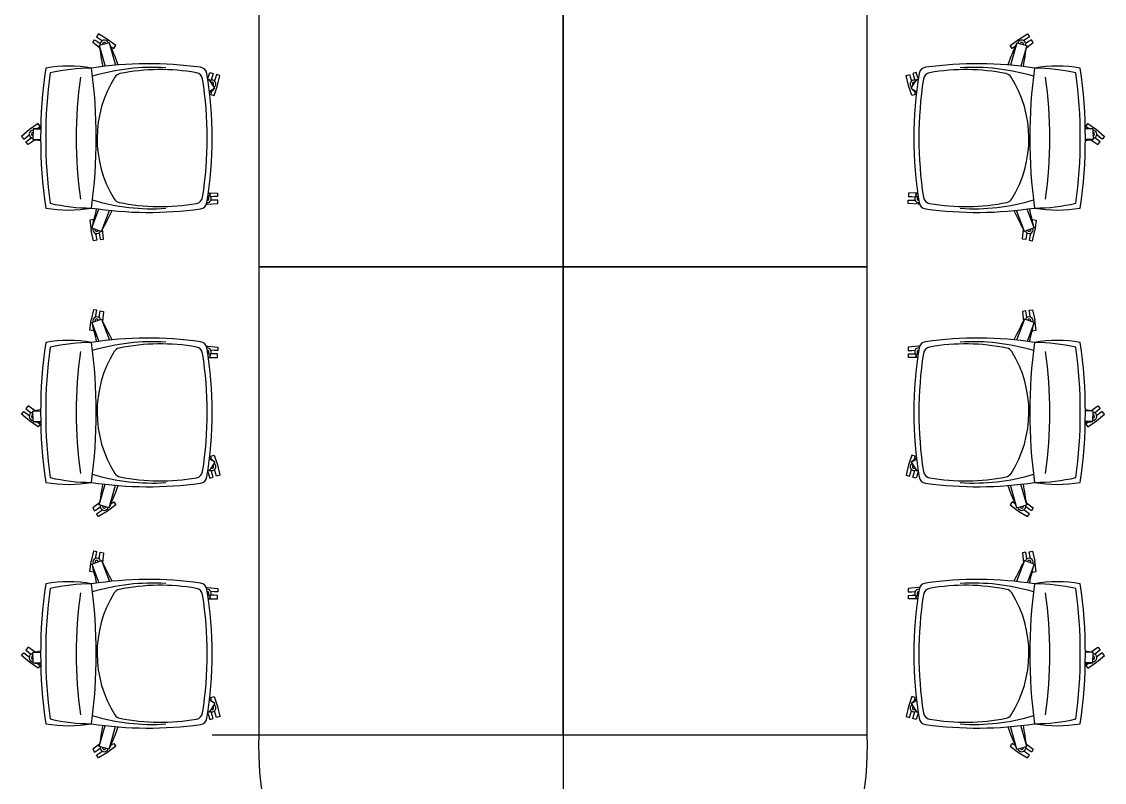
# Model space of a CAD drawing. Header units: metres. Extents: x 1905 to 1922.2, y 1773.7 to 1790.9.
# Drawn here: x 1917.953 to 1922.208, y 1778.815 to 1781.806 of the extents above; entities that cross this region are included whole.
import ezdxf

# ---------------------------------------------------------------- set-up
doc = ezdxf.new("R2010")
doc.units = ezdxf.units.M
doc.linetypes.add('DASHED', pattern=[70, 50, -20])
doc.layers.add('MEBEL', color=7, linetype='DASHED')

msp = doc.modelspace()

# ---------------------------------------------------------------- linework, layer by layer
at = {"layer": 'MEBEL', "color": 7, "linetype": 'Continuous', "ltscale": 0.7}
for p, q in [((1918.8858, 1782.6823), (1918.8858, 1780.8423)), ((1920.0808, 1780.8423), (1920.0808, 1782.6823)), ((1920.0808, 1782.6823), (1920.0808, 1780.8423)), ((1921.2758, 1780.8423), (1921.2758, 1782.6823)), ((1918.8858, 1780.8423), (1920.0808, 1780.8423)), ((1918.8858, 1780.8423), (1918.8858, 1779.0023)), ((1920.0808, 1780.8423), (1918.8858, 1780.8423)), ((1920.0808, 1780.8423), (1921.2758, 1780.8423)), ((1920.0808, 1779.0023), (1920.0808, 1780.8423)), ((1920.0808, 1780.8423), (1920.0808, 1779.0023)), ((1921.2758, 1780.8423), (1920.0808, 1780.8423)), ((1921.2758, 1779.0023), (1921.2758, 1780.8423)), ((1918.702, 1779.0023), (1918.8858, 1779.0023)), ((1918.8858, 1779.0023), (1920.0808, 1779.0023)), ((1920.0808, 1779.0023), (1920.0808, 1777.7523)), ((1920.0808, 1779.0023), (1921.2758, 1779.0023))]:
    msp.add_line(p, q, dxfattribs=at)
at = {"layer": 'MEBEL', "color": 7, "linetype": 'Continuous'}
for p, q in [((1918.2324, 1781.724), (1918.2401, 1781.7353)), ((1918.2594, 1781.7037), (1918.2324, 1781.724)), ((1918.2401, 1781.7353), (1918.2514, 1781.7276)), ((1918.2554, 1781.7579), (1918.2478, 1781.7466)), ((1918.2478, 1781.7466), (1918.2591, 1781.7389)), ((1918.2514, 1781.7276), (1918.2623, 1781.7202)), ((1918.2904, 1781.7366), (1918.2554, 1781.7579)), ((1918.2975, 1781.7235), (1918.2581, 1781.7124)), ((1918.2591, 1781.7389), (1918.27, 1781.7315)), ((1918.3232, 1781.7119), (1918.2904, 1781.7366)), ((1918.2975, 1781.7235), (1918.3224, 1781.6348)), ((1921.8383, 1781.7119), (1921.8711, 1781.7366)), ((1921.864, 1781.7235), (1921.8391, 1781.6348)), ((1921.864, 1781.7235), (1921.9034, 1781.7124)), ((1921.8711, 1781.7366), (1921.9061, 1781.7579)), ((1921.9025, 1781.7389), (1921.8916, 1781.7315)), ((1921.9101, 1781.7276), (1921.8992, 1781.7202)), ((1921.9022, 1781.7037), (1921.9291, 1781.724)), ((1921.9138, 1781.7466), (1921.9025, 1781.7389)), ((1921.9061, 1781.7579), (1921.9138, 1781.7466)), ((1921.9214, 1781.7353), (1921.9101, 1781.7276)), ((1921.9291, 1781.724), (1921.9214, 1781.7353)), ((1918.2581, 1781.7124), (1918.2811, 1781.6306)), ((1918.3039, 1781.7085), (1918.3042, 1781.7082)), ((1918.3042, 1781.7082), (1918.3155, 1781.7006)), ((1918.3155, 1781.7006), (1918.3232, 1781.7119)), ((1921.846, 1781.7006), (1921.8383, 1781.7119)), ((1921.8573, 1781.7082), (1921.846, 1781.7006)), ((1921.8577, 1781.7085), (1921.8573, 1781.7082)), ((1921.9034, 1781.7124), (1921.8805, 1781.6306)), ((1918.6844, 1781.5822), (1918.6927, 1781.6064)), ((1918.6927, 1781.6064), (1918.7059, 1781.6026)), ((1918.7059, 1781.6026), (1918.7021, 1781.5895)), ((1918.719, 1781.5988), (1918.7152, 1781.5857)), ((1918.7321, 1781.595), (1918.719, 1781.5988)), ((1918.7226, 1781.5551), (1918.7321, 1781.595)), ((1921.4294, 1781.595), (1921.4426, 1781.5988)), ((1921.4389, 1781.5551), (1921.4294, 1781.595)), ((1921.4426, 1781.5988), (1921.4464, 1781.5857)), ((1921.4688, 1781.6064), (1921.4557, 1781.6026)), ((1921.4557, 1781.6026), (1921.4595, 1781.5895)), ((1921.4771, 1781.5822), (1921.4688, 1781.6064)), ((1918.6896, 1781.5784), (1918.6854, 1781.5756)), ((1918.7124, 1781.5443), (1918.6896, 1781.5784)), ((1918.7021, 1781.5895), (1918.6984, 1781.5768)), ((1918.7092, 1781.5163), (1918.7226, 1781.5551)), ((1918.7152, 1781.5857), (1918.7115, 1781.573)), ((1921.4523, 1781.5163), (1921.4389, 1781.5551)), ((1921.4464, 1781.5857), (1921.45, 1781.573)), ((1921.4492, 1781.5443), (1921.4719, 1781.5784)), ((1921.4595, 1781.5895), (1921.4631, 1781.5768)), ((1921.4719, 1781.5784), (1921.4761, 1781.5756)), ((1918.7124, 1781.5443), (1918.6914, 1781.5303)), ((1918.6999, 1781.5332), (1918.6961, 1781.5201)), ((1918.6961, 1781.5201), (1918.7092, 1781.5163)), ((1918.7001, 1781.5336), (1918.6999, 1781.5332)), ((1921.4492, 1781.5443), (1921.4701, 1781.5303)), ((1921.4654, 1781.5201), (1921.4523, 1781.5163)), ((1921.4615, 1781.5336), (1921.4616, 1781.5332)), ((1921.4616, 1781.5332), (1921.4654, 1781.5201)), ((1917.9843, 1781.3816), (1917.9532, 1781.3549)), ((1918.0179, 1781.4051), (1917.9843, 1781.3816)), ((1917.9989, 1781.3843), (1917.9973, 1781.3434)), ((1917.9989, 1781.3843), (1918.0279, 1781.3831)), ((1918.0151, 1781.3857), (1918.0155, 1781.386)), ((1918.0155, 1781.386), (1918.0263, 1781.3944)), ((1918.0263, 1781.3944), (1918.0179, 1781.4051)), ((1922.1626, 1781.3843), (1922.1336, 1781.3831)), ((1922.1353, 1781.3944), (1922.1436, 1781.4051)), ((1922.146, 1781.386), (1922.1353, 1781.3944)), ((1922.1436, 1781.4051), (1922.1772, 1781.3816)), ((1922.1464, 1781.3857), (1922.146, 1781.386)), ((1922.1626, 1781.3843), (1922.1643, 1781.3434)), ((1922.1772, 1781.3816), (1922.2083, 1781.3549)), ((1917.9532, 1781.3549), (1917.9616, 1781.3441)), ((1917.9616, 1781.3441), (1917.9723, 1781.3525)), ((1917.9699, 1781.3334), (1917.9807, 1781.3417)), ((1917.9723, 1781.3525), (1917.9827, 1781.3606)), ((1918.006, 1781.3419), (1917.9783, 1781.3226)), ((1917.9807, 1781.3417), (1917.9911, 1781.3498)), ((1917.9973, 1781.3434), (1918.0276, 1781.3422)), ((1922.1643, 1781.3434), (1922.1339, 1781.3422)), ((1922.1556, 1781.3419), (1922.1832, 1781.3226)), ((1922.1808, 1781.3417), (1922.1704, 1781.3498)), ((1922.1892, 1781.3525), (1922.1788, 1781.3606)), ((1922.1916, 1781.3334), (1922.1808, 1781.3417)), ((1922.2, 1781.3441), (1922.1892, 1781.3525)), ((1922.2083, 1781.3549), (1922.2, 1781.3441)), ((1917.9783, 1781.3226), (1917.9699, 1781.3334)), ((1922.1832, 1781.3226), (1922.1916, 1781.3334)), ((1918.684, 1781.1119), (1918.6955, 1781.1265)), ((1918.684, 1781.1119), (1918.6955, 1781.1265)), ((1918.6955, 1781.1265), (1918.6871, 1781.1332)), ((1918.6955, 1781.1265), (1918.6871, 1781.1332)), ((1918.6894, 1781.1328), (1918.7231, 1781.1322)), ((1918.6894, 1781.1328), (1918.7231, 1781.1322)), ((1918.7231, 1781.1322), (1918.7235, 1781.1186)), ((1918.7231, 1781.1322), (1918.7235, 1781.1186)), ((1921.4384, 1781.1322), (1921.438, 1781.1186)), ((1921.4384, 1781.1322), (1921.438, 1781.1186)), ((1921.4722, 1781.1328), (1921.4384, 1781.1322)), ((1921.4722, 1781.1328), (1921.4384, 1781.1322)), ((1921.466, 1781.1265), (1921.4744, 1781.1332)), ((1921.466, 1781.1265), (1921.4744, 1781.1332)), ((1921.4775, 1781.1119), (1921.466, 1781.1265)), ((1921.4775, 1781.1119), (1921.466, 1781.1265)), ((1918.6792, 1781.088), (1918.6835, 1781.088)), ((1918.6792, 1781.088), (1918.6835, 1781.088)), ((1918.6835, 1781.088), (1918.7244, 1781.0913)), ((1918.6835, 1781.088), (1918.7244, 1781.0913)), ((1918.7099, 1781.1182), (1918.6967, 1781.1177)), ((1918.7099, 1781.1182), (1918.6967, 1781.1177)), ((1918.7103, 1781.1045), (1918.6972, 1781.1041)), ((1918.7103, 1781.1045), (1918.6972, 1781.1041)), ((1918.7235, 1781.1186), (1918.7099, 1781.1182)), ((1918.7235, 1781.1186), (1918.7099, 1781.1182)), ((1918.724, 1781.1049), (1918.7103, 1781.1045)), ((1918.724, 1781.1049), (1918.7103, 1781.1045)), ((1918.7244, 1781.0913), (1918.724, 1781.1049)), ((1918.7244, 1781.0913), (1918.724, 1781.1049)), ((1921.4371, 1781.0913), (1921.4375, 1781.1049)), ((1921.4371, 1781.0913), (1921.4375, 1781.1049)), ((1921.478, 1781.088), (1921.4371, 1781.0913)), ((1921.478, 1781.088), (1921.4371, 1781.0913)), ((1921.4375, 1781.1049), (1921.4512, 1781.1045)), ((1921.4375, 1781.1049), (1921.4512, 1781.1045)), ((1921.438, 1781.1186), (1921.4516, 1781.1182)), ((1921.438, 1781.1186), (1921.4516, 1781.1182)), ((1921.4512, 1781.1045), (1921.4644, 1781.1041)), ((1921.4512, 1781.1045), (1921.4644, 1781.1041)), ((1921.4516, 1781.1182), (1921.4648, 1781.1177)), ((1921.4516, 1781.1182), (1921.4648, 1781.1177)), ((1921.4823, 1781.088), (1921.478, 1781.088)), ((1921.4823, 1781.088), (1921.478, 1781.088)), ((1918.2292, 1780.9955), (1918.2565, 1781.0693)), ((1918.2676, 1780.9813), (1918.2983, 1781.0643)), ((1921.8939, 1780.9813), (1921.8632, 1781.0643)), ((1921.9323, 1780.9955), (1921.905, 1781.0693)), ((1918.235, 1781.0277), (1918.2215, 1781.0254)), ((1918.2215, 1781.0254), (1918.2262, 1780.9847)), ((1918.2292, 1780.9955), (1918.2676, 1780.9813)), ((1918.2357, 1781.0232), (1918.235, 1781.0277)), ((1921.9323, 1780.9955), (1921.8939, 1780.9813)), ((1921.9258, 1781.0232), (1921.9266, 1781.0277)), ((1921.9266, 1781.0277), (1921.94, 1781.0254)), ((1921.94, 1781.0254), (1921.9353, 1780.9847)), ((1918.2349, 1780.9447), (1918.2262, 1780.9847)), ((1918.244, 1780.9734), (1918.2484, 1780.9469)), ((1918.2575, 1780.9756), (1918.2619, 1780.9491)), ((1918.2753, 1780.9514), (1918.2706, 1780.9921)), ((1921.8862, 1780.9514), (1921.8909, 1780.9921)), ((1921.9041, 1780.9756), (1921.8997, 1780.9491)), ((1921.9175, 1780.9734), (1921.9131, 1780.9469)), ((1921.9266, 1780.9447), (1921.9353, 1780.9847)), ((1918.2484, 1780.9469), (1918.2349, 1780.9447)), ((1918.2619, 1780.9491), (1918.2753, 1780.9514)), ((1921.8997, 1780.9491), (1921.8862, 1780.9514)), ((1921.9131, 1780.9469), (1921.9266, 1780.9447)), ((1918.2349, 1780.6734), (1918.2262, 1780.6334)), ((1918.2484, 1780.6712), (1918.2349, 1780.6734)), ((1918.244, 1780.6447), (1918.2484, 1780.6712)), ((1918.2575, 1780.6425), (1918.2619, 1780.669)), ((1918.2619, 1780.669), (1918.2753, 1780.6667)), ((1918.2753, 1780.6667), (1918.2706, 1780.626)), ((1921.8997, 1780.669), (1921.8862, 1780.6667)), ((1921.8862, 1780.6667), (1921.8909, 1780.626)), ((1921.9041, 1780.6425), (1921.8997, 1780.669)), ((1921.9131, 1780.6712), (1921.9266, 1780.6734)), ((1921.9175, 1780.6447), (1921.9131, 1780.6712)), ((1921.9266, 1780.6734), (1921.9353, 1780.6334)), ((1918.2215, 1780.5926), (1918.2262, 1780.6334)), ((1918.2292, 1780.6226), (1918.2676, 1780.6368)), ((1918.2292, 1780.6226), (1918.2565, 1780.5488)), ((1918.2676, 1780.6368), (1918.2983, 1780.5538)), ((1921.8939, 1780.6368), (1921.8632, 1780.5538)), ((1921.9323, 1780.6226), (1921.8939, 1780.6368)), ((1921.9323, 1780.6226), (1921.905, 1780.5488)), ((1921.94, 1780.5926), (1921.9353, 1780.6334)), ((1918.235, 1780.5904), (1918.2215, 1780.5926)), ((1918.2357, 1780.5949), (1918.235, 1780.5904)), ((1921.9258, 1780.5949), (1921.9266, 1780.5904)), ((1921.9266, 1780.5904), (1921.94, 1780.5926)), ((1918.6792, 1780.53), (1918.6835, 1780.5301)), ((1918.6792, 1780.53), (1918.6835, 1780.5301)), ((1918.6835, 1780.5301), (1918.7244, 1780.5268)), ((1918.6835, 1780.5301), (1918.7244, 1780.5268)), ((1921.478, 1780.5301), (1921.4371, 1780.5268)), ((1921.478, 1780.5301), (1921.4371, 1780.5268)), ((1921.4823, 1780.53), (1921.478, 1780.5301)), ((1921.4823, 1780.53), (1921.478, 1780.5301)), ((1918.684, 1780.5062), (1918.6955, 1780.4916)), ((1918.684, 1780.5062), (1918.6955, 1780.4916)), ((1918.6955, 1780.4916), (1918.6871, 1780.4849)), ((1918.6955, 1780.4916), (1918.6871, 1780.4849)), ((1918.6894, 1780.4853), (1918.7231, 1780.4859)), ((1918.6894, 1780.4853), (1918.7231, 1780.4859)), ((1918.7099, 1780.4999), (1918.6967, 1780.5004)), ((1918.7099, 1780.4999), (1918.6967, 1780.5004)), ((1918.7103, 1780.5136), (1918.6972, 1780.514)), ((1918.7103, 1780.5136), (1918.6972, 1780.514)), ((1918.7235, 1780.4995), (1918.7099, 1780.4999)), ((1918.7235, 1780.4995), (1918.7099, 1780.4999)), ((1918.724, 1780.5132), (1918.7103, 1780.5136)), ((1918.724, 1780.5132), (1918.7103, 1780.5136)), ((1918.7231, 1780.4859), (1918.7235, 1780.4995)), ((1918.7231, 1780.4859), (1918.7235, 1780.4995)), ((1918.7244, 1780.5268), (1918.724, 1780.5132)), ((1918.7244, 1780.5268), (1918.724, 1780.5132)), ((1921.4371, 1780.5268), (1921.4375, 1780.5132)), ((1921.4371, 1780.5268), (1921.4375, 1780.5132)), ((1921.4375, 1780.5132), (1921.4512, 1780.5136)), ((1921.4375, 1780.5132), (1921.4512, 1780.5136)), ((1921.438, 1780.4995), (1921.4516, 1780.4999)), ((1921.438, 1780.4995), (1921.4516, 1780.4999)), ((1921.4384, 1780.4859), (1921.438, 1780.4995)), ((1921.4384, 1780.4859), (1921.438, 1780.4995)), ((1921.4722, 1780.4853), (1921.4384, 1780.4859)), ((1921.4722, 1780.4853), (1921.4384, 1780.4859)), ((1921.4512, 1780.5136), (1921.4644, 1780.514)), ((1921.4512, 1780.5136), (1921.4644, 1780.514)), ((1921.4516, 1780.4999), (1921.4648, 1780.5004)), ((1921.4516, 1780.4999), (1921.4648, 1780.5004)), ((1921.4775, 1780.5062), (1921.466, 1780.4916)), ((1921.4775, 1780.5062), (1921.466, 1780.4916)), ((1921.466, 1780.4916), (1921.4744, 1780.4849)), ((1921.466, 1780.4916), (1921.4744, 1780.4849)), ((1917.9532, 1780.2632), (1917.9616, 1780.2739)), ((1917.9616, 1780.2739), (1917.9723, 1780.2656)), ((1917.9783, 1780.2955), (1917.9699, 1780.2847)), ((1917.9699, 1780.2847), (1917.9807, 1780.2764)), ((1918.006, 1780.2762), (1917.9783, 1780.2955)), ((1917.9807, 1780.2764), (1917.9911, 1780.2683)), ((1917.9973, 1780.2747), (1918.0276, 1780.2759)), ((1917.9989, 1780.2338), (1917.9973, 1780.2747)), ((1922.1643, 1780.2747), (1922.1339, 1780.2759)), ((1922.1556, 1780.2762), (1922.1832, 1780.2955)), ((1922.1626, 1780.2338), (1922.1643, 1780.2747)), ((1922.1808, 1780.2764), (1922.1704, 1780.2683)), ((1922.1916, 1780.2847), (1922.1808, 1780.2764)), ((1922.1832, 1780.2955), (1922.1916, 1780.2847)), ((1922.2, 1780.2739), (1922.1892, 1780.2656)), ((1922.2083, 1780.2632), (1922.2, 1780.2739)), ((1917.9843, 1780.2365), (1917.9532, 1780.2632)), ((1917.9723, 1780.2656), (1917.9827, 1780.2575)), ((1918.0179, 1780.213), (1917.9843, 1780.2365)), ((1917.9989, 1780.2338), (1918.0279, 1780.2349)), ((1918.0151, 1780.2324), (1918.0155, 1780.2321)), ((1918.0155, 1780.2321), (1918.0263, 1780.2237)), ((1922.1626, 1780.2338), (1922.1336, 1780.2349)), ((1922.146, 1780.2321), (1922.1353, 1780.2237)), ((1922.1436, 1780.213), (1922.1772, 1780.2365)), ((1922.1464, 1780.2324), (1922.146, 1780.2321)), ((1922.1772, 1780.2365), (1922.2083, 1780.2632)), ((1922.1892, 1780.2656), (1922.1788, 1780.2575)), ((1918.0263, 1780.2237), (1918.0179, 1780.213)), ((1922.1353, 1780.2237), (1922.1436, 1780.213)), ((1918.7124, 1780.0738), (1918.6896, 1780.0397)), ((1918.7124, 1780.0738), (1918.6914, 1780.0878)), ((1918.6961, 1780.098), (1918.7092, 1780.1018)), ((1918.6999, 1780.0849), (1918.6961, 1780.098)), ((1918.7001, 1780.0845), (1918.6999, 1780.0849)), ((1918.7092, 1780.1018), (1918.7226, 1780.063)), ((1918.7226, 1780.063), (1918.7321, 1780.0231)), ((1921.4389, 1780.063), (1921.4294, 1780.0231)), ((1921.4523, 1780.1018), (1921.4389, 1780.063)), ((1921.4492, 1780.0738), (1921.4701, 1780.0878)), ((1921.4492, 1780.0738), (1921.4719, 1780.0397)), ((1921.4654, 1780.098), (1921.4523, 1780.1018)), ((1921.4615, 1780.0845), (1921.4616, 1780.0849)), ((1921.4616, 1780.0849), (1921.4654, 1780.098)), ((1918.6844, 1780.0359), (1918.6927, 1780.0117)), ((1918.6896, 1780.0397), (1918.6854, 1780.0425)), ((1918.7021, 1780.0286), (1918.6984, 1780.0413)), ((1918.7059, 1780.0155), (1918.7021, 1780.0286)), ((1918.7152, 1780.0324), (1918.7115, 1780.0451)), ((1918.719, 1780.0193), (1918.7152, 1780.0324)), ((1918.7321, 1780.0231), (1918.719, 1780.0193)), ((1921.4294, 1780.0231), (1921.4426, 1780.0193)), ((1921.4426, 1780.0193), (1921.4464, 1780.0324)), ((1921.4464, 1780.0324), (1921.45, 1780.0451)), ((1921.4557, 1780.0155), (1921.4595, 1780.0286)), ((1921.4595, 1780.0286), (1921.4631, 1780.0413)), ((1921.4771, 1780.0359), (1921.4688, 1780.0117)), ((1921.4719, 1780.0397), (1921.4761, 1780.0425)), ((1918.2581, 1779.9057), (1918.2811, 1779.9875)), ((1918.2975, 1779.8946), (1918.3224, 1779.9833)), ((1918.6927, 1780.0117), (1918.7059, 1780.0155)), ((1921.4688, 1780.0117), (1921.4557, 1780.0155)), ((1921.864, 1779.8946), (1921.8391, 1779.9833)), ((1921.9034, 1779.9057), (1921.8805, 1779.9875)), ((1918.2594, 1779.9144), (1918.2324, 1779.8941)), ((1918.2324, 1779.8941), (1918.2401, 1779.8828)), ((1918.2401, 1779.8828), (1918.2514, 1779.8905)), ((1918.2514, 1779.8905), (1918.2623, 1779.8979)), ((1918.2975, 1779.8946), (1918.2581, 1779.9057)), ((1918.3232, 1779.9062), (1918.2904, 1779.8815)), ((1918.3039, 1779.9096), (1918.3042, 1779.9098)), ((1918.3042, 1779.9098), (1918.3155, 1779.9175)), ((1918.3155, 1779.9175), (1918.3232, 1779.9062)), ((1921.846, 1779.9175), (1921.8383, 1779.9062)), ((1921.8383, 1779.9062), (1921.8711, 1779.8815)), ((1921.8573, 1779.9098), (1921.846, 1779.9175)), ((1921.8577, 1779.9096), (1921.8573, 1779.9098)), ((1921.864, 1779.8946), (1921.9034, 1779.9057)), ((1921.9101, 1779.8905), (1921.8992, 1779.8979)), ((1921.9022, 1779.9144), (1921.9291, 1779.8941)), ((1921.9214, 1779.8828), (1921.9101, 1779.8905)), ((1921.9291, 1779.8941), (1921.9214, 1779.8828)), ((1918.2478, 1779.8715), (1918.2591, 1779.8792)), ((1918.2554, 1779.8602), (1918.2478, 1779.8715)), ((1918.2904, 1779.8815), (1918.2554, 1779.8602)), ((1918.2591, 1779.8792), (1918.27, 1779.8866)), ((1921.8711, 1779.8815), (1921.9061, 1779.8602)), ((1921.9025, 1779.8792), (1921.8916, 1779.8866)), ((1921.9138, 1779.8715), (1921.9025, 1779.8792)), ((1921.9061, 1779.8602), (1921.9138, 1779.8715)), ((1918.2349, 1779.7244), (1918.2262, 1779.6843)), ((1918.2484, 1779.7221), (1918.2349, 1779.7244)), ((1918.244, 1779.6957), (1918.2484, 1779.7221)), ((1918.2575, 1779.6934), (1918.2619, 1779.7199)), ((1918.2619, 1779.7199), (1918.2753, 1779.7176)), ((1921.8997, 1779.7199), (1921.8862, 1779.7176)), ((1921.9041, 1779.6934), (1921.8997, 1779.7199)), ((1921.9131, 1779.7221), (1921.9266, 1779.7244)), ((1921.9175, 1779.6957), (1921.9131, 1779.7221)), ((1921.9266, 1779.7244), (1921.9353, 1779.6843)), ((1918.2215, 1779.6436), (1918.2262, 1779.6843)), ((1918.2292, 1779.6735), (1918.2676, 1779.6877)), ((1918.2676, 1779.6877), (1918.2983, 1779.6047)), ((1918.2753, 1779.7176), (1918.2706, 1779.6769)), ((1921.8939, 1779.6877), (1921.8632, 1779.6047)), ((1921.8862, 1779.7176), (1921.8909, 1779.6769)), ((1921.9323, 1779.6735), (1921.8939, 1779.6877)), ((1921.94, 1779.6436), (1921.9353, 1779.6843)), ((1918.235, 1779.6413), (1918.2215, 1779.6436)), ((1918.2292, 1779.6735), (1918.2565, 1779.5997)), ((1918.2357, 1779.6458), (1918.235, 1779.6413)), ((1921.9323, 1779.6735), (1921.905, 1779.5997)), ((1921.9258, 1779.6458), (1921.9266, 1779.6413)), ((1921.9266, 1779.6413), (1921.94, 1779.6436)), ((1918.6792, 1779.581), (1918.6835, 1779.581)), ((1918.6792, 1779.581), (1918.6835, 1779.581)), ((1918.6835, 1779.581), (1918.7244, 1779.5777)), ((1918.6835, 1779.581), (1918.7244, 1779.5777)), ((1918.684, 1779.5571), (1918.6955, 1779.5425)), ((1918.684, 1779.5571), (1918.6955, 1779.5425)), ((1918.7099, 1779.5509), (1918.6967, 1779.5513)), ((1918.7099, 1779.5509), (1918.6967, 1779.5513)), ((1918.7103, 1779.5645), (1918.6972, 1779.5649)), ((1918.7103, 1779.5645), (1918.6972, 1779.5649)), ((1918.7235, 1779.5504), (1918.7099, 1779.5509)), ((1918.7235, 1779.5504), (1918.7099, 1779.5509)), ((1918.724, 1779.5641), (1918.7103, 1779.5645)), ((1918.724, 1779.5641), (1918.7103, 1779.5645)), ((1918.7231, 1779.5368), (1918.7235, 1779.5504)), ((1918.7231, 1779.5368), (1918.7235, 1779.5504)), ((1918.7244, 1779.5777), (1918.724, 1779.5641)), ((1918.7244, 1779.5777), (1918.724, 1779.5641)), ((1921.478, 1779.581), (1921.4371, 1779.5777)), ((1921.478, 1779.581), (1921.4371, 1779.5777)), ((1921.4371, 1779.5777), (1921.4375, 1779.5641)), ((1921.4371, 1779.5777), (1921.4375, 1779.5641)), ((1921.4375, 1779.5641), (1921.4512, 1779.5645)), ((1921.4375, 1779.5641), (1921.4512, 1779.5645)), ((1921.438, 1779.5504), (1921.4516, 1779.5509)), ((1921.438, 1779.5504), (1921.4516, 1779.5509)), ((1921.4384, 1779.5368), (1921.438, 1779.5504)), ((1921.4384, 1779.5368), (1921.438, 1779.5504)), ((1921.4512, 1779.5645), (1921.4644, 1779.5649)), ((1921.4512, 1779.5645), (1921.4644, 1779.5649)), ((1921.4516, 1779.5509), (1921.4648, 1779.5513)), ((1921.4516, 1779.5509), (1921.4648, 1779.5513)), ((1921.4775, 1779.5571), (1921.466, 1779.5425)), ((1921.4775, 1779.5571), (1921.466, 1779.5425)), ((1921.4823, 1779.581), (1921.478, 1779.581)), ((1921.4823, 1779.581), (1921.478, 1779.581)), ((1918.6955, 1779.5425), (1918.6871, 1779.5358)), ((1918.6955, 1779.5425), (1918.6871, 1779.5358)), ((1918.6894, 1779.5362), (1918.7231, 1779.5368)), ((1918.6894, 1779.5362), (1918.7231, 1779.5368)), ((1921.4722, 1779.5362), (1921.4384, 1779.5368)), ((1921.4722, 1779.5362), (1921.4384, 1779.5368)), ((1921.466, 1779.5425), (1921.4744, 1779.5358)), ((1921.466, 1779.5425), (1921.4744, 1779.5358)), ((1917.9783, 1779.3464), (1917.9699, 1779.3357)), ((1918.006, 1779.3271), (1917.9783, 1779.3464)), ((1922.1556, 1779.3271), (1922.1832, 1779.3464)), ((1922.1832, 1779.3464), (1922.1916, 1779.3357)), ((1917.9532, 1779.3141), (1917.9616, 1779.3249)), ((1917.9843, 1779.2874), (1917.9532, 1779.3141)), ((1917.9616, 1779.3249), (1917.9723, 1779.3165)), ((1917.9699, 1779.3357), (1917.9807, 1779.3273)), ((1917.9723, 1779.3165), (1917.9827, 1779.3084)), ((1917.9807, 1779.3273), (1917.9911, 1779.3192)), ((1917.9973, 1779.3256), (1918.0276, 1779.3268)), ((1917.9989, 1779.2847), (1917.9973, 1779.3256)), ((1922.1643, 1779.3256), (1922.1339, 1779.3268)), ((1922.1626, 1779.2847), (1922.1643, 1779.3256)), ((1922.1808, 1779.3273), (1922.1704, 1779.3192)), ((1922.1772, 1779.2874), (1922.2083, 1779.3141)), ((1922.1892, 1779.3165), (1922.1788, 1779.3084)), ((1922.1916, 1779.3357), (1922.1808, 1779.3273)), ((1922.2, 1779.3249), (1922.1892, 1779.3165)), ((1922.2083, 1779.3141), (1922.2, 1779.3249)), ((1918.0179, 1779.2639), (1917.9843, 1779.2874)), ((1917.9989, 1779.2847), (1918.0279, 1779.2859)), ((1918.0151, 1779.2833), (1918.0155, 1779.283)), ((1918.0155, 1779.283), (1918.0263, 1779.2747)), ((1918.0263, 1779.2747), (1918.0179, 1779.2639)), ((1922.1626, 1779.2847), (1922.1336, 1779.2859)), ((1922.146, 1779.283), (1922.1353, 1779.2747)), ((1922.1353, 1779.2747), (1922.1436, 1779.2639)), ((1922.1436, 1779.2639), (1922.1772, 1779.2874)), ((1922.1464, 1779.2833), (1922.146, 1779.283)), ((1918.7124, 1779.1247), (1918.6896, 1779.0906)), ((1918.7124, 1779.1247), (1918.6914, 1779.1387)), ((1918.6961, 1779.1489), (1918.7092, 1779.1527)), ((1918.6999, 1779.1358), (1918.6961, 1779.1489)), ((1918.7001, 1779.1354), (1918.6999, 1779.1358)), ((1918.7092, 1779.1527), (1918.7226, 1779.1139)), ((1921.4523, 1779.1527), (1921.4389, 1779.1139)), ((1921.4492, 1779.1247), (1921.4701, 1779.1387)), ((1921.4492, 1779.1247), (1921.4719, 1779.0906)), ((1921.4654, 1779.1489), (1921.4523, 1779.1527)), ((1921.4615, 1779.1354), (1921.4616, 1779.1358)), ((1921.4616, 1779.1358), (1921.4654, 1779.1489)), ((1918.6844, 1779.0868), (1918.6927, 1779.0626)), ((1918.6896, 1779.0906), (1918.6854, 1779.0935)), ((1918.7021, 1779.0795), (1918.6984, 1779.0922)), ((1918.7152, 1779.0834), (1918.7115, 1779.096)), ((1918.719, 1779.0702), (1918.7152, 1779.0834)), ((1918.7226, 1779.1139), (1918.7321, 1779.0741)), ((1921.4389, 1779.1139), (1921.4294, 1779.0741)), ((1921.4426, 1779.0702), (1921.4464, 1779.0834)), ((1921.4464, 1779.0834), (1921.45, 1779.096)), ((1921.4595, 1779.0795), (1921.4631, 1779.0922)), ((1921.4771, 1779.0868), (1921.4688, 1779.0626)), ((1921.4719, 1779.0906), (1921.4761, 1779.0935)), ((1918.2581, 1778.9566), (1918.2811, 1779.0384)), ((1918.6927, 1779.0626), (1918.7059, 1779.0664)), ((1918.7059, 1779.0664), (1918.7021, 1779.0795)), ((1918.7321, 1779.0741), (1918.719, 1779.0702)), ((1921.4294, 1779.0741), (1921.4426, 1779.0702)), ((1921.4557, 1779.0664), (1921.4595, 1779.0795)), ((1921.4688, 1779.0626), (1921.4557, 1779.0664)), ((1921.9034, 1778.9566), (1921.8805, 1779.0384)), ((1918.2975, 1778.9455), (1918.3224, 1779.0342)), ((1921.864, 1778.9455), (1921.8391, 1779.0342)), ((1918.2594, 1778.9653), (1918.2324, 1778.945)), ((1918.2975, 1778.9455), (1918.2581, 1778.9566)), ((1918.3232, 1778.9571), (1918.2904, 1778.9324)), ((1918.3039, 1778.9605), (1918.3042, 1778.9608)), ((1918.3042, 1778.9608), (1918.3155, 1778.9684)), ((1918.3155, 1778.9684), (1918.3232, 1778.9571)), ((1921.846, 1778.9684), (1921.8383, 1778.9571)), ((1921.8383, 1778.9571), (1921.8711, 1778.9324)), ((1921.8573, 1778.9608), (1921.846, 1778.9684)), ((1921.8577, 1778.9605), (1921.8573, 1778.9608)), ((1921.864, 1778.9455), (1921.9034, 1778.9566)), ((1921.9022, 1778.9653), (1921.9291, 1778.945)), ((1918.2324, 1778.945), (1918.2401, 1778.9337)), ((1918.2401, 1778.9337), (1918.2514, 1778.9414)), ((1918.2478, 1778.9224), (1918.2591, 1778.9301)), ((1918.2554, 1778.9111), (1918.2478, 1778.9224)), ((1918.2514, 1778.9414), (1918.2623, 1778.9488)), ((1918.2904, 1778.9324), (1918.2554, 1778.9111)), ((1918.2591, 1778.9301), (1918.27, 1778.9375)), ((1921.8711, 1778.9324), (1921.9061, 1778.9111)), ((1921.9025, 1778.9301), (1921.8916, 1778.9375)), ((1921.9101, 1778.9414), (1921.8992, 1778.9488)), ((1921.9138, 1778.9224), (1921.9025, 1778.9301)), ((1921.9061, 1778.9111), (1921.9138, 1778.9224)), ((1921.9214, 1778.9337), (1921.9101, 1778.9414)), ((1921.9291, 1778.945), (1921.9214, 1778.9337))]:
    msp.add_line(p, q, dxfattribs=at)
for centre, radius, start, end in [((1918.2778, 1781.7179), 0.0157, 15.6934, 195.6934), ((1918.2778, 1781.7179), 0.00683, 15.6934, 195.6934), ((1916.0494, 1780.7627), 2.4448, 20.9225, 23.1412), ((1924.1121, 1780.7627), 2.4448, 156.8588, 159.0775), ((1921.8837, 1781.7179), 0.0157, 344.3066, 164.3066), ((1921.8837, 1781.7179), 0.00683, 344.3066, 164.3066), ((1920.6777, 1782.063), 2.4448, 188.2456, 190.2147), ((1919.4839, 1782.063), 2.4448, 349.7853, 351.7544), ((1919.7708, 1779.3856), 2.4448, 116.2456, 116.3592), ((1918.701, 1781.5613), 0.0157, 303.6934, 123.6934), ((1918.701, 1781.5613), 0.00683, 303.6934, 123.6934), ((1921.4605, 1781.5613), 0.0157, 56.3066, 236.3066), ((1921.4605, 1781.5613), 0.00683, 56.3066, 236.3066), ((1920.3907, 1779.3856), 2.4448, 63.6408, 63.7544), ((1917.1038, 1783.3855), 2.4448, 310.5051, 311.1412), ((1923.0577, 1783.3855), 2.4448, 228.8588, 229.4949), ((1917.9981, 1781.3639), 0.0157, 87.6934, 267.6934), ((1918.218, 1778.9493), 2.4448, 94.4579, 95.1412), ((1921.9435, 1778.9493), 2.4448, 84.8588, 85.5421), ((1922.1634, 1781.3639), 0.0157, 272.3066, 92.3066), ((1917.9981, 1781.3639), 0.00683, 87.6934, 267.6934), ((1918.4115, 1783.7529), 2.4448, 260.2456, 260.9663), ((1921.75, 1783.7529), 2.4448, 279.0337, 279.7544), ((1922.1634, 1781.3639), 0.00683, 272.3066, 92.3066), ((1916.9441, 1779.4207), 2.4448, 44.2456, 44.5199), ((1916.9441, 1779.4207), 2.4448, 44.2456, 44.5199), ((1923.2174, 1779.4207), 2.4448, 135.4801, 135.7544), ((1923.2174, 1779.4207), 2.4448, 135.4801, 135.7544), ((1918.6828, 1781.1105), 0.0157, 264.2846, 51.6934), ((1918.6828, 1781.1105), 0.0157, 264.2846, 51.6934), ((1918.6828, 1781.1105), 0.00683, 268.8331, 51.6934), ((1918.6828, 1781.1105), 0.00683, 268.8331, 51.6934), ((1921.4787, 1781.1105), 0.0157, 128.3066, 275.7154), ((1921.4787, 1781.1105), 0.0157, 128.3066, 275.7154), ((1921.4787, 1781.1105), 0.00683, 128.3066, 271.1669), ((1921.4787, 1781.1105), 0.00683, 128.3066, 271.1669), ((1920.6127, 1780.4514), 2.4448, 165.3325, 167.1412), ((1916.104, 1782.1198), 2.4448, 332.2456, 334.3945), ((1924.0575, 1782.1198), 2.4448, 205.6055, 207.7544), ((1919.5488, 1780.4514), 2.4448, 12.8588, 14.6675), ((1918.2484, 1780.9884), 0.0157, 159.6934, 339.6934), ((1918.2484, 1780.9884), 0.00683, 159.6934, 339.6934), ((1921.9131, 1780.9884), 0.0157, 200.3066, 20.3066), ((1921.9131, 1780.9884), 0.00683, 200.3066, 20.3066), ((1920.6127, 1781.1667), 2.4448, 192.8588, 194.6675), ((1918.2484, 1780.6297), 0.0157, 20.3066, 200.3066), ((1918.2484, 1780.6297), 0.00683, 20.3066, 200.3066), ((1916.104, 1779.4983), 2.4448, 25.6055, 27.7544), ((1924.0575, 1779.4983), 2.4448, 152.2456, 154.3945), ((1921.9131, 1780.6297), 0.0157, 339.6934, 159.6934), ((1921.9131, 1780.6297), 0.00683, 339.6934, 159.6934), ((1919.5488, 1781.1667), 2.4448, 345.3325, 347.1412), ((1918.6828, 1780.5076), 0.0157, 308.3066, 95.7154), ((1918.6828, 1780.5076), 0.0157, 308.3066, 95.7154), ((1918.6828, 1780.5076), 0.00683, 308.3066, 91.1669), ((1918.6828, 1780.5076), 0.00683, 308.3066, 91.1669), ((1916.9441, 1782.1974), 2.4448, 315.4801, 315.7544), ((1916.9441, 1782.1974), 2.4448, 315.4801, 315.7544), ((1921.4787, 1780.5076), 0.0157, 84.2846, 231.6934), ((1921.4787, 1780.5076), 0.0157, 84.2846, 231.6934), ((1923.2174, 1782.1974), 2.4448, 224.2456, 224.5199), ((1923.2174, 1782.1974), 2.4448, 224.2456, 224.5199), ((1921.4787, 1780.5076), 0.00683, 88.8331, 231.6934), ((1921.4787, 1780.5076), 0.00683, 88.8331, 231.6934), ((1918.4115, 1777.8652), 2.4448, 99.0337, 99.7544), ((1921.75, 1777.8652), 2.4448, 80.2456, 80.9663), ((1917.9981, 1780.2542), 0.0157, 92.3066, 272.3066), ((1917.9981, 1780.2542), 0.00683, 92.3066, 272.3066), ((1918.218, 1782.6688), 2.4448, 264.8588, 265.5421), ((1921.9435, 1782.6688), 2.4448, 274.4579, 275.1412), ((1922.1634, 1780.2542), 0.0157, 267.6934, 87.6934), ((1922.1634, 1780.2542), 0.00683, 267.6934, 87.6934), ((1917.1038, 1778.2326), 2.4448, 48.8588, 49.4949), ((1918.701, 1780.0567), 0.0157, 236.3066, 56.3066), ((1918.701, 1780.0567), 0.00683, 236.3066, 56.3066), ((1921.4605, 1780.0567), 0.0157, 123.6934, 303.6934), ((1923.0577, 1778.2326), 2.4448, 130.5051, 131.1412), ((1921.4605, 1780.0567), 0.00683, 123.6934, 303.6934), ((1919.7708, 1782.2325), 2.4448, 243.6408, 243.7544), ((1920.3907, 1782.2325), 2.4448, 296.2456, 296.3592), ((1920.6777, 1779.5551), 2.4448, 169.7853, 171.7544), ((1916.0494, 1780.8554), 2.4448, 336.8588, 339.0775), ((1924.1121, 1780.8554), 2.4448, 200.9225, 203.1412), ((1919.4839, 1779.5551), 2.4448, 8.2456, 10.2147), ((1918.2778, 1779.9001), 0.0157, 164.3066, 344.3066), ((1918.2778, 1779.9001), 0.00683, 164.3066, 344.3066), ((1921.8837, 1779.9001), 0.0157, 195.6934, 15.6934), ((1921.8837, 1779.9001), 0.00683, 195.6934, 15.6934), ((1918.2484, 1779.6806), 0.0157, 20.3066, 200.3066), ((1918.2484, 1779.6806), 0.00683, 20.3066, 200.3066), ((1916.104, 1778.5492), 2.4448, 25.6055, 27.7544), ((1924.0575, 1778.5492), 2.4448, 152.2456, 154.3945), ((1921.9131, 1779.6806), 0.0157, 339.6934, 159.6934), ((1921.9131, 1779.6806), 0.00683, 339.6934, 159.6934), ((1920.6127, 1780.2176), 2.4448, 192.8588, 194.6675), ((1919.5488, 1780.2176), 2.4448, 345.3325, 347.1412), ((1918.6828, 1779.5585), 0.0157, 308.3066, 95.7154), ((1918.6828, 1779.5585), 0.0157, 308.3066, 95.7154), ((1918.6828, 1779.5585), 0.00683, 308.3066, 91.1669), ((1918.6828, 1779.5585), 0.00683, 308.3066, 91.1669), ((1921.4787, 1779.5585), 0.0157, 84.2846, 231.6934), ((1921.4787, 1779.5585), 0.0157, 84.2846, 231.6934), ((1921.4787, 1779.5585), 0.00683, 88.8331, 231.6934), ((1921.4787, 1779.5585), 0.00683, 88.8331, 231.6934), ((1916.9441, 1781.2483), 2.4448, 315.4801, 315.7544), ((1916.9441, 1781.2483), 2.4448, 315.4801, 315.7544), ((1923.2174, 1781.2483), 2.4448, 224.2456, 224.5199), ((1923.2174, 1781.2483), 2.4448, 224.2456, 224.5199), ((1917.9981, 1779.3052), 0.0157, 92.3066, 272.3066), ((1917.9981, 1779.3052), 0.00683, 92.3066, 272.3066), ((1918.4115, 1776.9161), 2.4448, 99.0337, 99.7544), ((1921.75, 1776.9161), 2.4448, 80.2456, 80.9663), ((1922.1634, 1779.3052), 0.0157, 267.6934, 87.6934), ((1922.1634, 1779.3052), 0.00683, 267.6934, 87.6934), ((1918.218, 1781.7197), 2.4448, 264.8588, 265.5421), ((1921.9435, 1781.7197), 2.4448, 274.4579, 275.1412), ((1917.1038, 1777.2835), 2.4448, 48.8588, 49.4949), ((1923.0577, 1777.2835), 2.4448, 130.5051, 131.1412), ((1919.7708, 1781.2834), 2.4448, 243.6408, 243.7544), ((1918.701, 1779.1077), 0.0157, 236.3066, 56.3066), ((1918.701, 1779.1077), 0.00683, 236.3066, 56.3066), ((1921.4605, 1779.1077), 0.0157, 123.6934, 303.6934), ((1921.4605, 1779.1077), 0.00683, 123.6934, 303.6934), ((1920.3907, 1781.2834), 2.4448, 296.2456, 296.3592), ((1920.6777, 1778.606), 2.4448, 169.7853, 171.7544), ((1919.4839, 1778.606), 2.4448, 8.2456, 10.2147), ((1916.0494, 1779.9063), 2.4448, 336.8588, 339.0775), ((1924.1121, 1779.9063), 2.4448, 200.9225, 203.1412), ((1918.2778, 1778.9511), 0.0157, 164.3066, 344.3066), ((1918.2778, 1778.9511), 0.00683, 164.3066, 344.3066), ((1921.8837, 1778.9511), 0.0157, 195.6934, 15.6934), ((1921.8837, 1778.9511), 0.00683, 195.6934, 15.6934)]:
    msp.add_arc(centre, radius, start, end, dxfattribs=at)
at = {"layer": 'MEBEL', "color": 7, "linetype": 'Continuous', "ltscale": 0.7}
for centre, radius, start, end in [((1918.4526, 1780.1558), 1.4848, 82.133, 98.7159), ((1921.7089, 1780.1558), 1.4848, 81.2841, 97.867), ((1919.9282, 1781.3484), 1.9006, 171.6807, 188.3193), ((1918.1376, 1781.1272), 0.5043, 79.7192, 100.2808), ((1919.9282, 1781.3484), 1.8806, 172.1689, 187.8311), ((1918.2276, 1780.9105), 0.7129, 90, 103.1722), ((1916.2086, 1781.3484), 2.0377, 352.2438, 7.7562), ((1918.4663, 1780.8155), 0.8107, 86.2195, 106.8219), ((1918.3451, 1781.5724), 0.03, 101.4188, 147.6608), ((1918.4995, 1780.8083), 0.8095, 80.0048, 101.4188), ((1918.6348, 1781.576), 0.03, 8.676, 80.0048), ((1918.6517, 1781.5969), 0.03, 9.3526, 82.133), ((1917.1432, 1781.3484), 1.5589, 350.6474, 9.3526), ((1923.0184, 1781.3484), 1.5589, 170.6474, 189.3526), ((1921.5098, 1781.5969), 0.03, 97.867, 170.6474), ((1921.5268, 1781.576), 0.03, 99.9952, 171.324), ((1921.6621, 1780.8083), 0.8095, 78.5812, 99.9952), ((1921.6952, 1780.8155), 0.8107, 73.1781, 93.7805), ((1921.8164, 1781.5724), 0.03, 32.3392, 78.5812), ((1923.953, 1781.3484), 2.0377, 172.2438, 187.7562), ((1922.0239, 1781.1272), 0.5043, 79.7192, 100.2808), ((1921.9339, 1780.9105), 0.7129, 76.8278, 90), ((1920.2333, 1781.3484), 1.8806, 352.1689, 7.8311), ((1920.2333, 1781.3484), 1.9006, 351.6807, 8.3193), ((1919.9282, 1781.3484), 1.7606, 172.1689, 187.8311), ((1918.7025, 1781.3462), 0.453, 147.6608, 211.516), ((1917.1432, 1781.3484), 1.5389, 351.324, 8.676), ((1923.0184, 1781.3484), 1.5389, 171.324, 188.676), ((1921.459, 1781.3462), 0.453, 328.484, 32.3392), ((1920.2333, 1781.3484), 1.7606, 352.1689, 7.8311), ((1918.2276, 1781.7863), 0.7129, 256.8278, 270), ((1918.4663, 1781.8813), 0.8107, 253.1781, 273.7805), ((1918.3419, 1781.1251), 0.03, 211.516, 258.3401), ((1918.4995, 1781.8885), 0.8095, 258.3401, 279.9952), ((1918.6348, 1781.1208), 0.03, 279.9952, 351.324), ((1918.6517, 1781.1), 0.03, 277.867, 350.6474), ((1921.5098, 1781.1), 0.03, 189.3526, 262.133), ((1921.5268, 1781.1208), 0.03, 188.676, 260.0048), ((1921.6621, 1781.8885), 0.8095, 260.0048, 281.6599), ((1921.6952, 1781.8813), 0.8107, 266.2195, 286.8219), ((1921.8196, 1781.1251), 0.03, 281.6599, 328.484), ((1921.9339, 1781.7863), 0.7129, 270, 283.1722), ((1918.1376, 1781.5696), 0.5043, 259.7192, 280.2808), ((1918.4526, 1782.5411), 1.4848, 261.2841, 277.867), ((1921.7089, 1782.5411), 1.4848, 262.133, 278.7159), ((1922.0239, 1781.5696), 0.5043, 259.7192, 280.2808), ((1919.9282, 1780.2697), 1.9006, 171.6807, 188.3193), ((1918.1376, 1780.0485), 0.5043, 79.7192, 100.2808), ((1918.2276, 1779.8318), 0.7129, 90, 103.1722), ((1918.4526, 1779.077), 1.4848, 82.133, 98.7159), ((1916.2086, 1780.2697), 2.0377, 352.2438, 7.7562), ((1918.4663, 1779.7368), 0.8107, 86.2195, 106.8219), ((1918.4995, 1779.7296), 0.8095, 80.0048, 101.6599), ((1918.6517, 1780.5181), 0.03, 9.3526, 82.133), ((1921.5098, 1780.5181), 0.03, 97.867, 170.6474), ((1921.7089, 1779.077), 1.4848, 81.2841, 97.867), ((1921.6621, 1779.7296), 0.8095, 78.3401, 99.9952), ((1921.6952, 1779.7368), 0.8107, 73.1781, 93.7805), ((1923.953, 1780.2697), 2.0377, 172.2438, 187.7562), ((1922.0239, 1780.0485), 0.5043, 79.7192, 100.2808), ((1921.9339, 1779.8318), 0.7129, 76.8278, 90), ((1920.2333, 1780.2697), 1.9006, 351.6807, 8.3193), ((1919.9282, 1780.2697), 1.8806, 172.1689, 187.8311), ((1919.9282, 1780.2697), 1.7606, 172.1689, 187.8311), ((1918.7025, 1780.2719), 0.453, 148.484, 212.3392), ((1918.3419, 1780.493), 0.03, 101.6599, 148.484), ((1918.6348, 1780.4973), 0.03, 8.676, 80.0048), ((1917.1432, 1780.2697), 1.5389, 351.324, 8.676), ((1917.1432, 1780.2697), 1.5589, 350.6474, 9.3526), ((1923.0184, 1780.2697), 1.5589, 170.6474, 189.3526), ((1923.0184, 1780.2697), 1.5389, 171.324, 188.676), ((1921.5268, 1780.4973), 0.03, 99.9952, 171.324), ((1921.8196, 1780.493), 0.03, 31.516, 78.3401), ((1921.459, 1780.2719), 0.453, 327.6608, 31.516), ((1920.2333, 1780.2697), 1.7606, 352.1689, 7.8311), ((1920.2333, 1780.2697), 1.8806, 352.1689, 7.8311), ((1918.4663, 1780.8026), 0.8107, 253.1781, 273.7805), ((1918.3451, 1780.0457), 0.03, 212.3392, 258.5812), ((1918.6348, 1780.0421), 0.03, 279.9952, 351.324), ((1921.5268, 1780.0421), 0.03, 188.676, 260.0048), ((1921.6952, 1780.8026), 0.8107, 266.2195, 286.8219), ((1921.8164, 1780.0457), 0.03, 281.4188, 327.6608), ((1918.1376, 1780.4909), 0.5043, 259.7192, 280.2808), ((1918.2276, 1780.7076), 0.7129, 256.8278, 270), ((1918.4526, 1781.4623), 1.4848, 261.2841, 277.867), ((1918.4995, 1780.8098), 0.8095, 258.5812, 279.9952), ((1918.6517, 1780.0212), 0.03, 277.867, 350.6474), ((1921.5098, 1780.0212), 0.03, 189.3526, 262.133), ((1921.7089, 1781.4623), 1.4848, 262.133, 278.7159), ((1921.6621, 1780.8098), 0.8095, 260.0048, 281.4188), ((1921.9339, 1780.7076), 0.7129, 270, 283.1722), ((1922.0239, 1780.4909), 0.5043, 259.7192, 280.2808), ((1919.9282, 1779.3206), 1.9006, 171.6807, 188.3193), ((1918.1376, 1779.0994), 0.5043, 79.7192, 100.2808), ((1918.2276, 1778.8827), 0.7129, 90, 103.1722), ((1918.4526, 1778.128), 1.4848, 82.133, 98.7159), ((1916.2086, 1779.3206), 2.0377, 352.2438, 7.7562), ((1918.4663, 1778.7877), 0.8107, 86.2195, 106.8219), ((1918.6517, 1779.5691), 0.03, 9.3526, 82.133), ((1921.5098, 1779.5691), 0.03, 97.867, 170.6474), ((1921.7089, 1778.128), 1.4848, 81.2841, 97.867), ((1921.6952, 1778.7877), 0.8107, 73.1781, 93.7805), ((1923.953, 1779.3206), 2.0377, 172.2438, 187.7562), ((1922.0239, 1779.0994), 0.5043, 79.7192, 100.2808), ((1921.9339, 1778.8827), 0.7129, 76.8278, 90), ((1920.2333, 1779.3206), 1.9006, 351.6807, 8.3193), ((1919.9282, 1779.3206), 1.8806, 172.1689, 187.8311), ((1919.9282, 1779.3206), 1.7606, 172.1689, 187.8311), ((1918.7025, 1779.3229), 0.453, 148.484, 212.3392), ((1918.3419, 1779.544), 0.03, 101.6599, 148.484), ((1918.4995, 1778.7805), 0.8095, 80.0048, 101.6599), ((1918.6348, 1779.5482), 0.03, 8.676, 80.0048), ((1917.1432, 1779.3206), 1.5389, 351.324, 8.676), ((1917.1432, 1779.3206), 1.5589, 350.6474, 9.3526), ((1923.0184, 1779.3206), 1.5589, 170.6474, 189.3526), ((1923.0184, 1779.3206), 1.5389, 171.324, 188.676), ((1921.5268, 1779.5482), 0.03, 99.9952, 171.324), ((1921.6621, 1778.7805), 0.8095, 78.3401, 99.9952), ((1921.8196, 1779.544), 0.03, 31.516, 78.3401), ((1921.459, 1779.3229), 0.453, 327.6608, 31.516), ((1920.2333, 1779.3206), 1.7606, 352.1689, 7.8311), ((1920.2333, 1779.3206), 1.8806, 352.1689, 7.8311), ((1918.6348, 1779.093), 0.03, 279.9952, 351.324), ((1921.5268, 1779.093), 0.03, 188.676, 260.0048), ((1918.1376, 1779.5418), 0.5043, 259.7192, 280.2808), ((1918.2276, 1779.7585), 0.7129, 256.8278, 270), ((1918.4526, 1780.5133), 1.4848, 261.2841, 277.867), ((1918.4663, 1779.8535), 0.8107, 253.1781, 273.7805), ((1918.3451, 1779.0966), 0.03, 212.3392, 258.5812), ((1918.4995, 1779.8607), 0.8095, 258.5812, 279.9952), ((1918.6517, 1779.0722), 0.03, 277.867, 350.6474), ((1921.5098, 1779.0722), 0.03, 189.3526, 262.133), ((1921.7089, 1780.5133), 1.4848, 262.133, 278.7159), ((1921.6621, 1779.8607), 0.8095, 260.0048, 281.4188), ((1921.6952, 1779.8535), 0.8107, 266.2195, 286.8219), ((1921.8164, 1779.0966), 0.03, 281.4188, 327.6608), ((1921.9339, 1779.7585), 0.7129, 270, 283.1722), ((1922.0239, 1779.5418), 0.5043, 259.7192, 280.2808), ((1920.0808, 1778.9485), 1.1962, 177.4227, 2.5773)]:
    msp.add_arc(centre, radius, start, end, dxfattribs=at)

doc.saveas('drawing.dxf')
